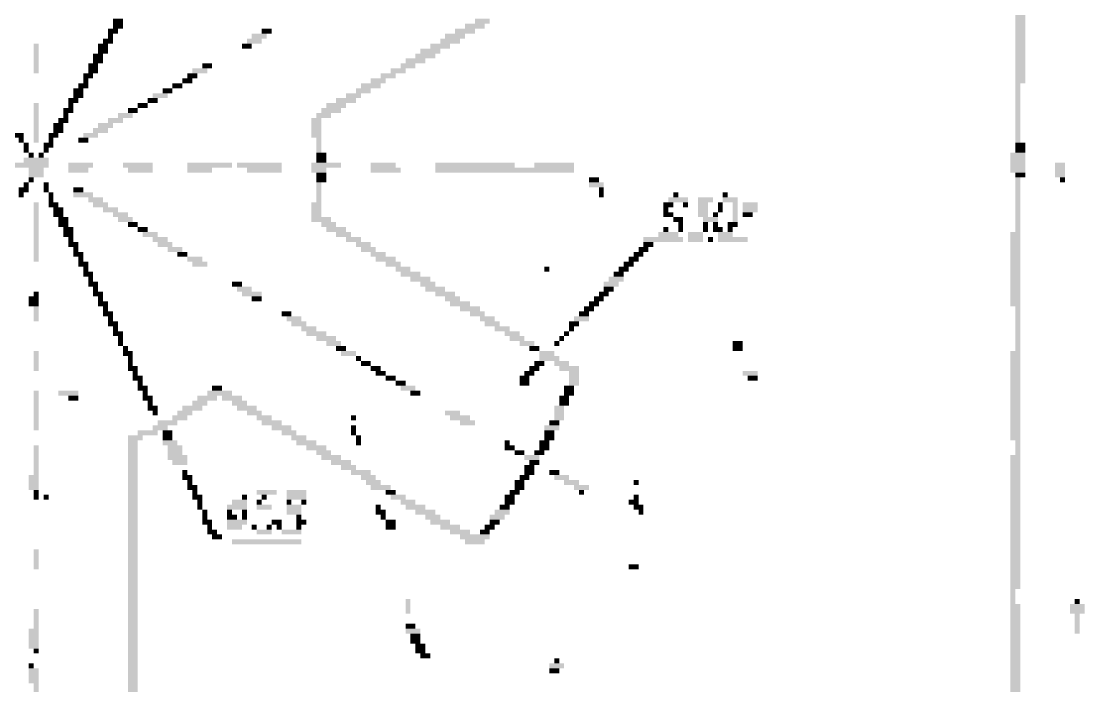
# Model space of a CAD drawing. Extents: x 0 to 456, y -15 to 604.
# Drawn here: x 229 to 443.5, y 317 to 451 of the extents above; entities that cross this region are included whole.
import ezdxf

# ---------------------------------------------------------------- set-up
doc = ezdxf.new("R2010")
doc.units = 0
doc.layers.add('SCAN_INK_DRAFT', color=7, linetype='Continuous')

msp = doc.modelspace()

# ---------------------------------------------------------------- linework, layer by layer
at = {"layer": 'SCAN_INK_DRAFT'}
for points in [[(429.5, 438.5), (431.5, 438.5), (429.5, 455.5), (431.5, 455.5)], [(247.5, 449.5), (249.5, 449.5), (247.5, 451.5), (249.5, 451.5)], [(318.5, 449.5), (322.5, 449.5), (318.5, 450.5), (322.5, 450.5)], [(320.5, 450.5), (323.5, 450.5), (320.5, 451.5), (323.5, 451.5)], [(246.5, 448.5), (248.5, 448.5), (246.5, 449.5), (248.5, 449.5)], [(246.5, 447.5), (247.5, 447.5), (246.5, 448.5), (247.5, 448.5)], [(275.5, 447.5), (278.5, 447.5), (275.5, 448.5), (278.5, 448.5)], [(277.5, 448.5), (279.5, 448.5), (277.5, 449.5), (279.5, 449.5)], [(314.5, 447.5), (318.5, 447.5), (314.5, 448.5), (318.5, 448.5)], [(316.5, 448.5), (320.5, 448.5), (316.5, 449.5), (320.5, 449.5)], [(231.5, 440.5), (232.5, 440.5), (231.5, 446.5), (232.5, 446.5)], [(244.5, 444.5), (246.5, 444.5), (244.5, 446.5), (246.5, 446.5)], [(245.5, 446.5), (247.5, 446.5), (245.5, 447.5), (247.5, 447.5)], [(273.5, 445.5), (275.5, 445.5), (273.5, 446.5), (275.5, 446.5)], [(274.5, 446.5), (277.5, 446.5), (274.5, 447.5), (277.5, 447.5)], [(311.5, 445.5), (315.5, 445.5), (311.5, 446.5), (315.5, 446.5)], [(313.5, 446.5), (317.5, 446.5), (313.5, 447.5), (317.5, 447.5)], [(243.5, 442.5), (245.5, 442.5), (243.5, 444.5), (245.5, 444.5)], [(308.5, 443.5), (312.5, 443.5), (308.5, 444.5), (312.5, 444.5)], [(309.5, 444.5), (313.5, 444.5), (309.5, 445.5), (313.5, 445.5)], [(242.5, 440.5), (244.5, 440.5), (242.5, 442.5), (244.5, 442.5)], [(265.5, 441.5), (267.5, 441.5), (265.5, 442.5), (267.5, 442.5)], [(305.5, 441.5), (308.5, 441.5), (305.5, 442.5), (308.5, 442.5)], [(306.5, 442.5), (310.5, 442.5), (306.5, 443.5), (310.5, 443.5)], [(241.5, 439.5), (243.5, 439.5), (241.5, 440.5), (243.5, 440.5)], [(262.5, 439.5), (264.5, 439.5), (262.5, 440.5), (264.5, 440.5)], [(263.5, 440.5), (266.5, 440.5), (263.5, 441.5), (266.5, 441.5)], [(301.5, 439.5), (304.5, 439.5), (301.5, 440.5), (304.5, 440.5)], [(303.5, 440.5), (306.5, 440.5), (303.5, 441.5), (306.5, 441.5)], [(240.5, 437.5), (242.5, 437.5), (240.5, 438.5), (242.5, 438.5)], [(241.5, 438.5), (242.5, 438.5), (241.5, 439.5), (242.5, 439.5)], [(259.5, 437.5), (261.5, 437.5), (259.5, 438.5), (261.5, 438.5)], [(261.5, 438.5), (263.5, 438.5), (261.5, 439.5), (263.5, 439.5)], [(297.5, 437.5), (301.5, 437.5), (297.5, 438.5), (301.5, 438.5)], [(299.5, 438.5), (302.5, 438.5), (299.5, 439.5), (302.5, 439.5)], [(429.5, 426.5), (430.5, 426.5), (429.5, 438.5), (430.5, 438.5)], [(238.5, 434.5), (240.5, 434.5), (238.5, 435.5), (240.5, 435.5)], [(239.5, 435.5), (241.5, 435.5), (239.5, 437.5), (241.5, 437.5)], [(254.5, 434.5), (256.5, 434.5), (254.5, 435.5), (256.5, 435.5)], [(255.5, 435.5), (258.5, 435.5), (255.5, 436.5), (258.5, 436.5)], [(257.5, 436.5), (259.5, 436.5), (257.5, 437.5), (259.5, 437.5)], [(292.5, 434.5), (296.5, 434.5), (292.5, 435.5), (296.5, 435.5)], [(294.5, 435.5), (297.5, 435.5), (294.5, 436.5), (297.5, 436.5)], [(296.5, 436.5), (299.5, 436.5), (296.5, 437.5), (299.5, 437.5)], [(231.5, 426.5), (232.5, 426.5), (231.5, 434.5), (232.5, 434.5)], [(237.5, 432.5), (239.5, 432.5), (237.5, 433.5), (239.5, 433.5)], [(238.5, 433.5), (239.5, 433.5), (238.5, 434.5), (239.5, 434.5)], [(250.5, 432.5), (252.5, 432.5), (250.5, 433.5), (252.5, 433.5)], [(252.5, 433.5), (254.5, 433.5), (252.5, 434.5), (254.5, 434.5)], [(289.5, 432.5), (293.5, 432.5), (289.5, 433.5), (293.5, 433.5)], [(290.5, 433.5), (294.5, 433.5), (290.5, 434.5), (294.5, 434.5)], [(236.5, 430.5), (238.5, 430.5), (236.5, 431.5), (238.5, 431.5)], [(237.5, 431.5), (238.5, 431.5), (237.5, 432.5), (238.5, 432.5)], [(246.5, 430.5), (249.5, 430.5), (246.5, 431.5), (249.5, 431.5)], [(248.5, 431.5), (251.5, 431.5), (248.5, 432.5), (251.5, 432.5)], [(287.5, 427.5), (289.5, 427.5), (287.5, 431.5), (289.5, 431.5)], [(288.5, 431.5), (291.5, 431.5), (288.5, 432.5), (291.5, 432.5)], [(235.5, 428.5), (237.5, 428.5), (235.5, 430.5), (237.5, 430.5)], [(243.5, 428.5), (246.5, 428.5), (243.5, 429.5), (246.5, 429.5)], [(244.5, 429.5), (247.5, 429.5), (244.5, 430.5), (247.5, 430.5)], [(227.5, 427.5), (229.5, 427.5), (227.5, 428.5), (229.5, 428.5)], [(228.5, 426.5), (229.5, 426.5), (228.5, 427.5), (229.5, 427.5)], [(234.5, 427.5), (236.5, 427.5), (234.5, 428.5), (236.5, 428.5)], [(234.5, 426.5), (235.5, 426.5), (234.5, 427.5), (235.5, 427.5)], [(240.5, 426.5), (242.5, 426.5), (240.5, 427.5), (242.5, 427.5)], [(241.5, 427.5), (244.5, 427.5), (241.5, 428.5), (244.5, 428.5)], [(288.5, 424.5), (289.5, 424.5), (288.5, 427.5), (289.5, 427.5)], [(229.5, 424.5), (230.5, 424.5), (229.5, 426.5), (230.5, 426.5)], [(233.5, 425.5), (235.5, 425.5), (233.5, 426.5), (235.5, 426.5)], [(233.5, 424.5), (234.5, 424.5), (233.5, 425.5), (234.5, 425.5)], [(429.5, 424.5), (431.5, 424.5), (429.5, 426.5), (431.5, 426.5)], [(229.5, 422.5), (234.5, 422.5), (229.5, 423.5), (234.5, 423.5)], [(230.5, 423.5), (231.5, 423.5), (230.5, 424.5), (231.5, 424.5)], [(232.5, 423.5), (233.5, 423.5), (232.5, 424.5), (233.5, 424.5)], [(288.5, 422.5), (290.5, 422.5), (288.5, 424.5), (290.5, 424.5)], [(428.5, 420.5), (431.5, 420.5), (428.5, 424.5), (431.5, 424.5)], [(213.5, 421.5), (234.5, 421.5), (213.5, 422.5), (234.5, 422.5)], [(230.5, 419.5), (233.5, 419.5), (230.5, 421.5), (233.5, 421.5)], [(238.5, 421.5), (243.5, 421.5), (238.5, 422.5), (243.5, 422.5)], [(238.5, 420.5), (242.5, 420.5), (238.5, 421.5), (242.5, 421.5)], [(249.5, 421.5), (255.5, 421.5), (249.5, 422.5), (255.5, 422.5)], [(250.5, 420.5), (255.5, 420.5), (250.5, 421.5), (255.5, 421.5)], [(262.5, 421.5), (271.5, 421.5), (262.5, 422.5), (271.5, 422.5)], [(262.5, 420.5), (267.5, 420.5), (262.5, 421.5), (267.5, 421.5)], [(272.5, 421.5), (281.5, 421.5), (272.5, 422.5), (281.5, 422.5)], [(274.5, 420.5), (281.5, 420.5), (274.5, 421.5), (281.5, 421.5)], [(287.5, 421.5), (293.5, 421.5), (287.5, 422.5), (293.5, 422.5)], [(287.5, 420.5), (290.5, 420.5), (287.5, 421.5), (290.5, 421.5)], [(288.5, 418.5), (290.5, 418.5), (288.5, 420.5), (290.5, 420.5)], [(299.5, 421.5), (304.5, 421.5), (299.5, 422.5), (304.5, 422.5)], [(299.5, 420.5), (305.5, 420.5), (299.5, 421.5), (305.5, 421.5)], [(312.5, 421.5), (328.5, 421.5), (312.5, 422.5), (328.5, 422.5)], [(312.5, 420.5), (340.5, 420.5), (312.5, 421.5), (340.5, 421.5)], [(332.5, 421.5), (340.5, 421.5), (332.5, 422.5), (340.5, 422.5)], [(429.5, 419.5), (431.5, 419.5), (429.5, 420.5), (431.5, 420.5)], [(437.5, 419.5), (439.5, 419.5), (437.5, 422.5), (439.5, 422.5)], [(229.5, 417.5), (230.5, 417.5), (229.5, 418.5), (230.5, 418.5)], [(230.5, 418.5), (231.5, 418.5), (230.5, 419.5), (231.5, 419.5)], [(233.5, 416.5), (234.5, 416.5), (233.5, 418.5), (234.5, 418.5)], [(288.5, 414.5), (289.5, 414.5), (288.5, 418.5), (289.5, 418.5)], [(343.5, 418.5), (345.5, 418.5), (343.5, 419.5), (345.5, 419.5)], [(343.5, 417.5), (346.5, 417.5), (343.5, 418.5), (346.5, 418.5)], [(429.5, 408.5), (430.5, 408.5), (429.5, 419.5), (430.5, 419.5)], [(438.5, 418.5), (439.5, 418.5), (438.5, 419.5), (439.5, 419.5)], [(228.5, 416.5), (230.5, 416.5), (228.5, 417.5), (230.5, 417.5)], [(228.5, 415.5), (229.5, 415.5), (228.5, 416.5), (229.5, 416.5)], [(234.5, 414.5), (235.5, 414.5), (234.5, 416.5), (235.5, 416.5)], [(239.5, 416.5), (241.5, 416.5), (239.5, 417.5), (241.5, 417.5)], [(239.5, 415.5), (243.5, 415.5), (239.5, 416.5), (243.5, 416.5)], [(345.5, 415.5), (346.5, 415.5), (345.5, 417.5), (346.5, 417.5)], [(360.5, 415.5), (361.5, 415.5), (360.5, 416.5), (361.5, 416.5)], [(370.5, 415.5), (371.5, 415.5), (370.5, 416.5), (371.5, 416.5)], [(231.5, 402.5), (232.5, 402.5), (231.5, 414.5), (232.5, 414.5)], [(234.5, 413.5), (236.5, 413.5), (234.5, 414.5), (236.5, 414.5)], [(242.5, 414.5), (245.5, 414.5), (242.5, 415.5), (245.5, 415.5)], [(243.5, 413.5), (246.5, 413.5), (243.5, 414.5), (246.5, 414.5)], [(287.5, 411.5), (289.5, 411.5), (287.5, 414.5), (289.5, 414.5)], [(358.5, 413.5), (360.5, 413.5), (358.5, 414.5), (360.5, 414.5)], [(359.5, 414.5), (363.5, 414.5), (359.5, 415.5), (363.5, 415.5)], [(362.5, 413.5), (363.5, 413.5), (362.5, 414.5), (363.5, 414.5)], [(365.5, 414.5), (368.5, 414.5), (365.5, 415.5), (368.5, 415.5)], [(365.5, 411.5), (367.5, 411.5), (365.5, 414.5), (367.5, 414.5)], [(369.5, 412.5), (370.5, 412.5), (369.5, 414.5), (370.5, 414.5)], [(370.5, 414.5), (373.5, 414.5), (370.5, 415.5), (373.5, 415.5)], [(372.5, 410.5), (373.5, 410.5), (372.5, 414.5), (373.5, 414.5)], [(374.5, 412.5), (377.5, 412.5), (374.5, 414.5), (377.5, 414.5)], [(235.5, 411.5), (237.5, 411.5), (235.5, 413.5), (237.5, 413.5)], [(245.5, 412.5), (248.5, 412.5), (245.5, 413.5), (248.5, 413.5)], [(247.5, 411.5), (250.5, 411.5), (247.5, 412.5), (250.5, 412.5)], [(358.5, 412.5), (359.5, 412.5), (358.5, 413.5), (359.5, 413.5)], [(358.5, 411.5), (360.5, 411.5), (358.5, 412.5), (360.5, 412.5)], [(368.5, 411.5), (369.5, 411.5), (368.5, 412.5), (369.5, 412.5)], [(374.5, 411.5), (376.5, 411.5), (374.5, 412.5), (376.5, 412.5)], [(236.5, 409.5), (238.5, 409.5), (236.5, 411.5), (238.5, 411.5)], [(248.5, 410.5), (251.5, 410.5), (248.5, 411.5), (251.5, 411.5)], [(250.5, 409.5), (252.5, 409.5), (250.5, 410.5), (252.5, 410.5)], [(287.5, 410.5), (291.5, 410.5), (287.5, 411.5), (291.5, 411.5)], [(289.5, 409.5), (292.5, 409.5), (289.5, 410.5), (292.5, 410.5)], [(360.5, 410.5), (362.5, 410.5), (360.5, 411.5), (362.5, 411.5)], [(361.5, 408.5), (362.5, 408.5), (361.5, 410.5), (362.5, 410.5)], [(366.5, 410.5), (369.5, 410.5), (366.5, 411.5), (369.5, 411.5)], [(366.5, 408.5), (367.5, 408.5), (366.5, 410.5), (367.5, 410.5)], [(368.5, 409.5), (369.5, 409.5), (368.5, 410.5), (369.5, 410.5)], [(371.5, 409.5), (373.5, 409.5), (371.5, 410.5), (373.5, 410.5)], [(237.5, 407.5), (239.5, 407.5), (237.5, 409.5), (239.5, 409.5)], [(252.5, 408.5), (254.5, 408.5), (252.5, 409.5), (254.5, 409.5)], [(253.5, 407.5), (256.5, 407.5), (253.5, 408.5), (256.5, 408.5)], [(290.5, 408.5), (294.5, 408.5), (290.5, 409.5), (294.5, 409.5)], [(292.5, 407.5), (295.5, 407.5), (292.5, 408.5), (295.5, 408.5)], [(357.5, 407.5), (361.5, 407.5), (357.5, 408.5), (361.5, 408.5)], [(358.5, 408.5), (359.5, 408.5), (358.5, 409.5), (359.5, 409.5)], [(363.5, 406.5), (366.5, 406.5), (363.5, 408.5), (366.5, 408.5)], [(368.5, 408.5), (370.5, 408.5), (368.5, 409.5), (370.5, 409.5)], [(369.5, 407.5), (372.5, 407.5), (369.5, 408.5), (372.5, 408.5)], [(371.5, 408.5), (372.5, 408.5), (371.5, 409.5), (372.5, 409.5)], [(428.5, 393.5), (430.5, 393.5), (428.5, 408.5), (430.5, 408.5)], [(238.5, 406.5), (239.5, 406.5), (238.5, 407.5), (239.5, 407.5)], [(238.5, 405.5), (240.5, 405.5), (238.5, 406.5), (240.5, 406.5)], [(239.5, 404.5), (240.5, 404.5), (239.5, 405.5), (240.5, 405.5)], [(255.5, 406.5), (258.5, 406.5), (255.5, 407.5), (258.5, 407.5)], [(256.5, 405.5), (259.5, 405.5), (256.5, 406.5), (259.5, 406.5)], [(258.5, 404.5), (261.5, 404.5), (258.5, 405.5), (261.5, 405.5)], [(294.5, 406.5), (297.5, 406.5), (294.5, 407.5), (297.5, 407.5)], [(296.5, 405.5), (299.5, 405.5), (296.5, 406.5), (299.5, 406.5)], [(297.5, 404.5), (300.5, 404.5), (297.5, 405.5), (300.5, 405.5)], [(353.5, 404.5), (355.5, 404.5), (353.5, 405.5), (355.5, 405.5)], [(354.5, 406.5), (362.5, 406.5), (354.5, 407.5), (362.5, 407.5)], [(354.5, 405.5), (356.5, 405.5), (354.5, 406.5), (356.5, 406.5)], [(367.5, 406.5), (368.5, 406.5), (367.5, 407.5), (368.5, 407.5)], [(369.5, 406.5), (375.5, 406.5), (369.5, 407.5), (375.5, 407.5)], [(239.5, 403.5), (241.5, 403.5), (239.5, 404.5), (241.5, 404.5)], [(240.5, 402.5), (241.5, 402.5), (240.5, 403.5), (241.5, 403.5)], [(260.5, 403.5), (262.5, 403.5), (260.5, 404.5), (262.5, 404.5)], [(262.5, 402.5), (265.5, 402.5), (262.5, 403.5), (265.5, 403.5)], [(299.5, 403.5), (302.5, 403.5), (299.5, 404.5), (302.5, 404.5)], [(300.5, 402.5), (304.5, 402.5), (300.5, 403.5), (304.5, 403.5)], [(351.5, 402.5), (353.5, 402.5), (351.5, 403.5), (353.5, 403.5)], [(352.5, 403.5), (354.5, 403.5), (352.5, 404.5), (354.5, 404.5)], [(240.5, 401.5), (242.5, 401.5), (240.5, 402.5), (242.5, 402.5)], [(241.5, 400.5), (242.5, 400.5), (241.5, 401.5), (242.5, 401.5)], [(263.5, 401.5), (266.5, 401.5), (263.5, 402.5), (266.5, 402.5)], [(302.5, 401.5), (305.5, 401.5), (302.5, 402.5), (305.5, 402.5)], [(304.5, 400.5), (307.5, 400.5), (304.5, 401.5), (307.5, 401.5)], [(334.5, 400.5), (335.5, 400.5), (334.5, 401.5), (335.5, 401.5)], [(349.5, 400.5), (351.5, 400.5), (349.5, 401.5), (351.5, 401.5)], [(350.5, 401.5), (352.5, 401.5), (350.5, 402.5), (352.5, 402.5)], [(241.5, 399.5), (243.5, 399.5), (241.5, 400.5), (243.5, 400.5)], [(242.5, 398.5), (243.5, 398.5), (242.5, 399.5), (243.5, 399.5)], [(305.5, 399.5), (309.5, 399.5), (305.5, 400.5), (309.5, 400.5)], [(307.5, 398.5), (311.5, 398.5), (307.5, 399.5), (311.5, 399.5)], [(347.5, 398.5), (350.5, 398.5), (347.5, 399.5), (350.5, 399.5)], [(348.5, 399.5), (350.5, 399.5), (348.5, 400.5), (350.5, 400.5)], [(242.5, 397.5), (244.5, 397.5), (242.5, 398.5), (244.5, 398.5)], [(243.5, 396.5), (244.5, 396.5), (243.5, 397.5), (244.5, 397.5)], [(271.5, 397.5), (273.5, 397.5), (271.5, 398.5), (273.5, 398.5)], [(272.5, 396.5), (275.5, 396.5), (272.5, 397.5), (275.5, 397.5)], [(309.5, 397.5), (312.5, 397.5), (309.5, 398.5), (312.5, 398.5)], [(310.5, 396.5), (314.5, 396.5), (310.5, 397.5), (314.5, 397.5)], [(346.5, 397.5), (349.5, 397.5), (346.5, 398.5), (349.5, 398.5)], [(346.5, 396.5), (348.5, 396.5), (346.5, 397.5), (348.5, 397.5)], [(230.5, 393.5), (232.5, 393.5), (230.5, 395.5), (232.5, 395.5)], [(231.5, 395.5), (232.5, 395.5), (231.5, 396.5), (232.5, 396.5)], [(243.5, 395.5), (245.5, 395.5), (243.5, 396.5), (245.5, 396.5)], [(244.5, 394.5), (245.5, 394.5), (244.5, 395.5), (245.5, 395.5)], [(273.5, 395.5), (277.5, 395.5), (273.5, 396.5), (277.5, 396.5)], [(275.5, 394.5), (277.5, 394.5), (275.5, 395.5), (277.5, 395.5)], [(312.5, 395.5), (316.5, 395.5), (312.5, 396.5), (316.5, 396.5)], [(314.5, 394.5), (317.5, 394.5), (314.5, 395.5), (317.5, 395.5)], [(344.5, 394.5), (346.5, 394.5), (344.5, 395.5), (346.5, 395.5)], [(345.5, 395.5), (347.5, 395.5), (345.5, 396.5), (347.5, 396.5)], [(231.5, 390.5), (232.5, 390.5), (231.5, 393.5), (232.5, 393.5)], [(244.5, 393.5), (246.5, 393.5), (244.5, 394.5), (246.5, 394.5)], [(245.5, 392.5), (246.5, 392.5), (245.5, 393.5), (246.5, 393.5)], [(315.5, 393.5), (319.5, 393.5), (315.5, 394.5), (319.5, 394.5)], [(317.5, 392.5), (321.5, 392.5), (317.5, 393.5), (321.5, 393.5)], [(342.5, 392.5), (344.5, 392.5), (342.5, 393.5), (344.5, 393.5)], [(343.5, 393.5), (345.5, 393.5), (343.5, 394.5), (345.5, 394.5)], [(429.5, 384.5), (430.5, 384.5), (429.5, 393.5), (430.5, 393.5)], [(245.5, 391.5), (247.5, 391.5), (245.5, 392.5), (247.5, 392.5)], [(246.5, 390.5), (247.5, 390.5), (246.5, 391.5), (247.5, 391.5)], [(246.5, 389.5), (248.5, 389.5), (246.5, 390.5), (248.5, 390.5)], [(281.5, 391.5), (283.5, 391.5), (281.5, 392.5), (283.5, 392.5)], [(282.5, 390.5), (285.5, 390.5), (282.5, 391.5), (285.5, 391.5)], [(283.5, 389.5), (286.5, 389.5), (283.5, 390.5), (286.5, 390.5)], [(319.5, 391.5), (322.5, 391.5), (319.5, 392.5), (322.5, 392.5)], [(321.5, 390.5), (324.5, 390.5), (321.5, 391.5), (324.5, 391.5)], [(322.5, 389.5), (325.5, 389.5), (322.5, 390.5), (325.5, 390.5)], [(339.5, 389.5), (341.5, 389.5), (339.5, 390.5), (341.5, 390.5)], [(340.5, 390.5), (343.5, 390.5), (340.5, 391.5), (343.5, 391.5)], [(341.5, 391.5), (343.5, 391.5), (341.5, 392.5), (343.5, 392.5)], [(247.5, 388.5), (248.5, 388.5), (247.5, 389.5), (248.5, 389.5)], [(247.5, 387.5), (249.5, 387.5), (247.5, 388.5), (249.5, 388.5)], [(285.5, 388.5), (288.5, 388.5), (285.5, 389.5), (288.5, 389.5)], [(286.5, 387.5), (290.5, 387.5), (286.5, 388.5), (290.5, 388.5)], [(324.5, 388.5), (327.5, 388.5), (324.5, 389.5), (327.5, 389.5)], [(326.5, 387.5), (329.5, 387.5), (326.5, 388.5), (329.5, 388.5)], [(338.5, 387.5), (339.5, 387.5), (338.5, 388.5), (339.5, 388.5)], [(339.5, 388.5), (340.5, 388.5), (339.5, 389.5), (340.5, 389.5)], [(248.5, 385.5), (249.5, 385.5), (248.5, 387.5), (249.5, 387.5)], [(288.5, 386.5), (292.5, 386.5), (288.5, 387.5), (292.5, 387.5)], [(290.5, 385.5), (293.5, 385.5), (290.5, 386.5), (293.5, 386.5)], [(327.5, 386.5), (330.5, 386.5), (327.5, 387.5), (330.5, 387.5)], [(329.5, 385.5), (332.5, 385.5), (329.5, 386.5), (332.5, 386.5)], [(336.5, 385.5), (337.5, 385.5), (336.5, 386.5), (337.5, 386.5)], [(337.5, 386.5), (338.5, 386.5), (337.5, 387.5), (338.5, 387.5)], [(372.5, 384.5), (374.5, 384.5), (372.5, 386.5), (374.5, 386.5)], [(231.5, 380.5), (232.5, 380.5), (231.5, 384.5), (232.5, 384.5)], [(249.5, 384.5), (250.5, 384.5), (249.5, 385.5), (250.5, 385.5)], [(249.5, 383.5), (251.5, 383.5), (249.5, 384.5), (251.5, 384.5)], [(292.5, 384.5), (294.5, 384.5), (292.5, 385.5), (294.5, 385.5)], [(293.5, 383.5), (296.5, 383.5), (293.5, 384.5), (296.5, 384.5)], [(331.5, 384.5), (333.5, 384.5), (331.5, 385.5), (333.5, 385.5)], [(333.5, 383.5), (336.5, 383.5), (333.5, 384.5), (336.5, 384.5)], [(428.5, 366.5), (430.5, 366.5), (428.5, 384.5), (430.5, 384.5)], [(250.5, 381.5), (251.5, 381.5), (250.5, 383.5), (251.5, 383.5)], [(296.5, 382.5), (297.5, 382.5), (296.5, 383.5), (297.5, 383.5)], [(297.5, 381.5), (299.5, 381.5), (297.5, 382.5), (299.5, 382.5)], [(332.5, 381.5), (334.5, 381.5), (332.5, 382.5), (334.5, 382.5)], [(333.5, 382.5), (337.5, 382.5), (333.5, 383.5), (337.5, 383.5)], [(336.5, 381.5), (339.5, 381.5), (336.5, 382.5), (339.5, 382.5)], [(250.5, 380.5), (252.5, 380.5), (250.5, 381.5), (252.5, 381.5)], [(251.5, 379.5), (252.5, 379.5), (251.5, 380.5), (252.5, 380.5)], [(299.5, 380.5), (301.5, 380.5), (299.5, 381.5), (301.5, 381.5)], [(300.5, 379.5), (302.5, 379.5), (300.5, 380.5), (302.5, 380.5)], [(330.5, 379.5), (332.5, 379.5), (330.5, 380.5), (332.5, 380.5)], [(331.5, 380.5), (333.5, 380.5), (331.5, 381.5), (333.5, 381.5)], [(337.5, 380.5), (341.5, 380.5), (337.5, 381.5), (341.5, 381.5)], [(339.5, 377.5), (341.5, 377.5), (339.5, 380.5), (341.5, 380.5)], [(374.5, 379.5), (377.5, 379.5), (374.5, 380.5), (377.5, 380.5)], [(251.5, 378.5), (253.5, 378.5), (251.5, 379.5), (253.5, 379.5)], [(252.5, 377.5), (253.5, 377.5), (252.5, 378.5), (253.5, 378.5)], [(302.5, 378.5), (304.5, 378.5), (302.5, 379.5), (304.5, 379.5)], [(304.5, 377.5), (306.5, 377.5), (304.5, 378.5), (306.5, 378.5)], [(329.5, 377.5), (331.5, 377.5), (329.5, 379.5), (331.5, 379.5)], [(375.5, 378.5), (377.5, 378.5), (375.5, 379.5), (377.5, 379.5)], [(231.5, 368.5), (232.5, 368.5), (231.5, 376.5), (232.5, 376.5)], [(236.5, 375.5), (240.5, 375.5), (236.5, 376.5), (240.5, 376.5)], [(238.5, 374.5), (240.5, 374.5), (238.5, 375.5), (240.5, 375.5)], [(252.5, 376.5), (254.5, 376.5), (252.5, 377.5), (254.5, 377.5)], [(253.5, 375.5), (254.5, 375.5), (253.5, 376.5), (254.5, 376.5)], [(253.5, 374.5), (255.5, 374.5), (253.5, 375.5), (255.5, 375.5)], [(264.5, 374.5), (268.5, 374.5), (264.5, 375.5), (268.5, 375.5)], [(266.5, 375.5), (271.5, 375.5), (266.5, 376.5), (271.5, 376.5)], [(267.5, 376.5), (269.5, 376.5), (267.5, 377.5), (269.5, 377.5)], [(269.5, 374.5), (273.5, 374.5), (269.5, 375.5), (273.5, 375.5)], [(305.5, 376.5), (308.5, 376.5), (305.5, 377.5), (308.5, 377.5)], [(307.5, 375.5), (309.5, 375.5), (307.5, 376.5), (309.5, 376.5)], [(337.5, 373.5), (339.5, 373.5), (337.5, 375.5), (339.5, 375.5)], [(338.5, 375.5), (340.5, 375.5), (338.5, 377.5), (340.5, 377.5)], [(254.5, 373.5), (255.5, 373.5), (254.5, 374.5), (255.5, 374.5)], [(254.5, 372.5), (256.5, 372.5), (254.5, 373.5), (256.5, 373.5)], [(261.5, 372.5), (265.5, 372.5), (261.5, 373.5), (265.5, 373.5)], [(263.5, 373.5), (266.5, 373.5), (263.5, 374.5), (266.5, 374.5)], [(271.5, 373.5), (274.5, 373.5), (271.5, 374.5), (274.5, 374.5)], [(272.5, 372.5), (276.5, 372.5), (272.5, 373.5), (276.5, 373.5)], [(336.5, 370.5), (338.5, 370.5), (336.5, 373.5), (338.5, 373.5)], [(255.5, 371.5), (256.5, 371.5), (255.5, 372.5), (256.5, 372.5)], [(259.5, 370.5), (262.5, 370.5), (259.5, 371.5), (262.5, 371.5)], [(260.5, 371.5), (263.5, 371.5), (260.5, 372.5), (263.5, 372.5)], [(274.5, 371.5), (277.5, 371.5), (274.5, 372.5), (277.5, 372.5)], [(276.5, 370.5), (279.5, 370.5), (276.5, 371.5), (279.5, 371.5)], [(295.5, 370.5), (296.5, 370.5), (295.5, 371.5), (296.5, 371.5)], [(314.5, 371.5), (317.5, 371.5), (314.5, 372.5), (317.5, 372.5)], [(315.5, 370.5), (319.5, 370.5), (315.5, 371.5), (319.5, 371.5)], [(255.5, 368.5), (258.5, 368.5), (255.5, 369.5), (258.5, 369.5)], [(256.5, 369.5), (260.5, 369.5), (256.5, 370.5), (260.5, 370.5)], [(277.5, 369.5), (281.5, 369.5), (277.5, 370.5), (281.5, 370.5)], [(279.5, 368.5), (283.5, 368.5), (279.5, 369.5), (283.5, 369.5)], [(295.5, 367.5), (296.5, 367.5), (295.5, 369.5), (296.5, 369.5)], [(317.5, 369.5), (320.5, 369.5), (317.5, 370.5), (320.5, 370.5)], [(334.5, 368.5), (337.5, 368.5), (334.5, 369.5), (337.5, 369.5)], [(335.5, 369.5), (337.5, 369.5), (335.5, 370.5), (337.5, 370.5)], [(250.5, 366.5), (253.5, 366.5), (250.5, 367.5), (253.5, 367.5)], [(252.5, 367.5), (256.5, 367.5), (252.5, 368.5), (256.5, 368.5)], [(257.5, 366.5), (259.5, 366.5), (257.5, 368.5), (259.5, 368.5)], [(281.5, 367.5), (284.5, 367.5), (281.5, 368.5), (284.5, 368.5)], [(283.5, 366.5), (286.5, 366.5), (283.5, 367.5), (286.5, 367.5)], [(296.5, 365.5), (297.5, 365.5), (296.5, 367.5), (297.5, 367.5)], [(334.5, 366.5), (336.5, 366.5), (334.5, 368.5), (336.5, 368.5)], [(231.5, 359.5), (232.5, 359.5), (231.5, 365.5), (232.5, 365.5)], [(250.5, 305.5), (252.5, 305.5), (250.5, 366.5), (252.5, 366.5)], [(257.5, 365.5), (260.5, 365.5), (257.5, 366.5), (260.5, 366.5)], [(258.5, 363.5), (261.5, 363.5), (258.5, 365.5), (261.5, 365.5)], [(284.5, 365.5), (288.5, 365.5), (284.5, 366.5), (288.5, 366.5)], [(286.5, 364.5), (290.5, 364.5), (286.5, 365.5), (290.5, 365.5)], [(326.5, 365.5), (327.5, 365.5), (326.5, 366.5), (327.5, 366.5)], [(326.5, 364.5), (328.5, 364.5), (326.5, 365.5), (328.5, 365.5)], [(333.5, 364.5), (335.5, 364.5), (333.5, 366.5), (335.5, 366.5)], [(429.5, 363.5), (430.5, 363.5), (429.5, 366.5), (430.5, 366.5)], [(258.5, 362.5), (262.5, 362.5), (258.5, 363.5), (262.5, 363.5)], [(288.5, 363.5), (291.5, 363.5), (288.5, 364.5), (291.5, 364.5)], [(289.5, 362.5), (293.5, 362.5), (289.5, 363.5), (293.5, 363.5)], [(328.5, 363.5), (330.5, 363.5), (328.5, 364.5), (330.5, 364.5)], [(330.5, 362.5), (333.5, 362.5), (330.5, 363.5), (333.5, 363.5)], [(332.5, 363.5), (334.5, 363.5), (332.5, 364.5), (334.5, 364.5)], [(428.5, 336.5), (430.5, 336.5), (428.5, 363.5), (430.5, 363.5)], [(259.5, 361.5), (262.5, 361.5), (259.5, 362.5), (262.5, 362.5)], [(261.5, 359.5), (262.5, 359.5), (261.5, 360.5), (262.5, 360.5)], [(291.5, 361.5), (295.5, 361.5), (291.5, 362.5), (295.5, 362.5)], [(293.5, 360.5), (296.5, 360.5), (293.5, 361.5), (296.5, 361.5)], [(295.5, 359.5), (299.5, 359.5), (295.5, 360.5), (299.5, 360.5)], [(330.5, 359.5), (332.5, 359.5), (330.5, 361.5), (332.5, 361.5)], [(331.5, 361.5), (333.5, 361.5), (331.5, 362.5), (333.5, 362.5)], [(335.5, 359.5), (337.5, 359.5), (335.5, 360.5), (337.5, 360.5)], [(230.5, 356.5), (232.5, 356.5), (230.5, 359.5), (232.5, 359.5)], [(261.5, 358.5), (263.5, 358.5), (261.5, 359.5), (263.5, 359.5)], [(262.5, 357.5), (263.5, 357.5), (262.5, 358.5), (263.5, 358.5)], [(297.5, 358.5), (300.5, 358.5), (297.5, 359.5), (300.5, 359.5)], [(298.5, 357.5), (301.5, 357.5), (298.5, 358.5), (301.5, 358.5)], [(328.5, 356.5), (330.5, 356.5), (328.5, 358.5), (330.5, 358.5)], [(329.5, 358.5), (331.5, 358.5), (329.5, 359.5), (331.5, 359.5)], [(336.5, 358.5), (339.5, 358.5), (336.5, 359.5), (339.5, 359.5)], [(338.5, 357.5), (341.5, 357.5), (338.5, 358.5), (341.5, 358.5)], [(352.5, 357.5), (353.5, 357.5), (352.5, 358.5), (353.5, 358.5)], [(231.5, 354.5), (232.5, 354.5), (231.5, 356.5), (232.5, 356.5)], [(262.5, 356.5), (264.5, 356.5), (262.5, 357.5), (264.5, 357.5)], [(263.5, 355.5), (264.5, 355.5), (263.5, 356.5), (264.5, 356.5)], [(276.5, 355.5), (280.5, 355.5), (276.5, 356.5), (280.5, 356.5)], [(282.5, 354.5), (286.5, 354.5), (282.5, 356.5), (286.5, 356.5)], [(299.5, 356.5), (303.5, 356.5), (299.5, 357.5), (303.5, 357.5)], [(302.5, 355.5), (304.5, 355.5), (302.5, 356.5), (304.5, 356.5)], [(327.5, 355.5), (329.5, 355.5), (327.5, 356.5), (329.5, 356.5)], [(340.5, 356.5), (343.5, 356.5), (340.5, 357.5), (343.5, 357.5)], [(341.5, 355.5), (342.5, 355.5), (341.5, 356.5), (342.5, 356.5)], [(233.5, 354.5), (234.5, 354.5), (233.5, 355.5), (234.5, 355.5)], [(263.5, 354.5), (265.5, 354.5), (263.5, 355.5), (265.5, 355.5)], [(264.5, 352.5), (265.5, 352.5), (264.5, 354.5), (265.5, 354.5)], [(271.5, 353.5), (274.5, 353.5), (271.5, 354.5), (274.5, 354.5)], [(273.5, 354.5), (274.5, 354.5), (273.5, 355.5), (274.5, 355.5)], [(276.5, 353.5), (277.5, 353.5), (276.5, 354.5), (277.5, 354.5)], [(277.5, 354.5), (278.5, 354.5), (277.5, 355.5), (278.5, 355.5)], [(282.5, 353.5), (283.5, 353.5), (282.5, 354.5), (283.5, 354.5)], [(285.5, 353.5), (286.5, 353.5), (285.5, 354.5), (286.5, 354.5)], [(303.5, 354.5), (306.5, 354.5), (303.5, 355.5), (306.5, 355.5)], [(305.5, 353.5), (308.5, 353.5), (305.5, 354.5), (308.5, 354.5)], [(326.5, 353.5), (328.5, 353.5), (326.5, 355.5), (328.5, 355.5)], [(351.5, 353.5), (353.5, 353.5), (351.5, 354.5), (353.5, 354.5)], [(352.5, 354.5), (353.5, 354.5), (352.5, 355.5), (353.5, 355.5)], [(265.5, 350.5), (266.5, 350.5), (265.5, 352.5), (266.5, 352.5)], [(270.5, 352.5), (274.5, 352.5), (270.5, 353.5), (274.5, 353.5)], [(270.5, 351.5), (271.5, 351.5), (270.5, 352.5), (271.5, 352.5)], [(273.5, 350.5), (274.5, 350.5), (273.5, 352.5), (274.5, 352.5)], [(276.5, 352.5), (279.5, 352.5), (276.5, 353.5), (279.5, 353.5)], [(282.5, 351.5), (285.5, 351.5), (282.5, 353.5), (285.5, 353.5)], [(300.5, 352.5), (301.5, 352.5), (300.5, 353.5), (301.5, 353.5)], [(300.5, 351.5), (302.5, 351.5), (300.5, 352.5), (302.5, 352.5)], [(306.5, 352.5), (310.5, 352.5), (306.5, 353.5), (310.5, 353.5)], [(308.5, 351.5), (312.5, 351.5), (308.5, 352.5), (312.5, 352.5)], [(324.5, 351.5), (327.5, 351.5), (324.5, 352.5), (327.5, 352.5)], [(325.5, 352.5), (327.5, 352.5), (325.5, 353.5), (327.5, 353.5)], [(352.5, 352.5), (354.5, 352.5), (352.5, 353.5), (354.5, 353.5)], [(353.5, 351.5), (354.5, 351.5), (353.5, 352.5), (354.5, 352.5)], [(265.5, 349.5), (267.5, 349.5), (265.5, 350.5), (267.5, 350.5)], [(270.5, 350.5), (272.5, 350.5), (270.5, 351.5), (272.5, 351.5)], [(270.5, 349.5), (274.5, 349.5), (270.5, 350.5), (274.5, 350.5)], [(279.5, 349.5), (281.5, 349.5), (279.5, 350.5), (281.5, 350.5)], [(284.5, 350.5), (285.5, 350.5), (284.5, 351.5), (285.5, 351.5)], [(284.5, 349.5), (286.5, 349.5), (284.5, 350.5), (286.5, 350.5)], [(301.5, 350.5), (302.5, 350.5), (301.5, 351.5), (302.5, 351.5)], [(302.5, 348.5), (304.5, 348.5), (302.5, 350.5), (304.5, 350.5)], [(310.5, 350.5), (313.5, 350.5), (310.5, 351.5), (313.5, 351.5)], [(311.5, 349.5), (315.5, 349.5), (311.5, 350.5), (315.5, 350.5)], [(323.5, 350.5), (326.5, 350.5), (323.5, 351.5), (326.5, 351.5)], [(323.5, 349.5), (325.5, 349.5), (323.5, 350.5), (325.5, 350.5)], [(266.5, 348.5), (267.5, 348.5), (266.5, 349.5), (267.5, 349.5)], [(266.5, 347.5), (268.5, 347.5), (266.5, 348.5), (268.5, 348.5)], [(267.5, 346.5), (269.5, 346.5), (267.5, 347.5), (269.5, 347.5)], [(270.5, 348.5), (273.5, 348.5), (270.5, 349.5), (273.5, 349.5)], [(275.5, 348.5), (276.5, 348.5), (275.5, 349.5), (276.5, 349.5)], [(276.5, 347.5), (279.5, 347.5), (276.5, 348.5), (279.5, 348.5)], [(278.5, 348.5), (279.5, 348.5), (278.5, 349.5), (279.5, 349.5)], [(280.5, 348.5), (281.5, 348.5), (280.5, 349.5), (281.5, 349.5)], [(281.5, 347.5), (285.5, 347.5), (281.5, 348.5), (285.5, 348.5)], [(284.5, 348.5), (285.5, 348.5), (284.5, 349.5), (285.5, 349.5)], [(313.5, 348.5), (317.5, 348.5), (313.5, 349.5), (317.5, 349.5)], [(315.5, 347.5), (319.5, 347.5), (315.5, 348.5), (319.5, 348.5)], [(317.5, 346.5), (323.5, 346.5), (317.5, 347.5), (323.5, 347.5)], [(321.5, 347.5), (323.5, 347.5), (321.5, 348.5), (323.5, 348.5)], [(322.5, 348.5), (324.5, 348.5), (322.5, 349.5), (324.5, 349.5)], [(271.5, 345.5), (285.5, 345.5), (271.5, 346.5), (285.5, 346.5)], [(318.5, 345.5), (322.5, 345.5), (318.5, 346.5), (322.5, 346.5)], [(231.5, 340.5), (232.5, 340.5), (231.5, 344.5), (232.5, 344.5)], [(351.5, 340.5), (353.5, 340.5), (351.5, 341.5), (353.5, 341.5)], [(428.5, 333.5), (429.5, 333.5), (428.5, 336.5), (429.5, 336.5)], [(231.5, 328.5), (232.5, 328.5), (231.5, 332.5), (232.5, 332.5)], [(306.5, 331.5), (307.5, 331.5), (306.5, 334.5), (307.5, 334.5)], [(428.5, 312.5), (430.5, 312.5), (428.5, 333.5), (430.5, 333.5)], [(440.5, 331.5), (443.5, 331.5), (440.5, 333.5), (443.5, 333.5)], [(441.5, 333.5), (442.5, 333.5), (441.5, 334.5), (442.5, 334.5)], [(441.5, 327.5), (442.5, 327.5), (441.5, 331.5), (442.5, 331.5)], [(230.5, 324.5), (232.5, 324.5), (230.5, 328.5), (232.5, 328.5)], [(306.5, 328.5), (308.5, 328.5), (306.5, 329.5), (308.5, 329.5)], [(306.5, 327.5), (309.5, 327.5), (306.5, 328.5), (309.5, 328.5)], [(307.5, 325.5), (309.5, 325.5), (307.5, 327.5), (309.5, 327.5)], [(231.5, 323.5), (232.5, 323.5), (231.5, 324.5), (232.5, 324.5)], [(308.5, 323.5), (310.5, 323.5), (308.5, 325.5), (310.5, 325.5)], [(309.5, 322.5), (311.5, 322.5), (309.5, 323.5), (311.5, 323.5)], [(336.5, 321.5), (337.5, 321.5), (336.5, 322.5), (337.5, 322.5)], [(230.5, 320.5), (231.5, 320.5), (230.5, 321.5), (231.5, 321.5)], [(230.5, 317.5), (232.5, 317.5), (230.5, 320.5), (232.5, 320.5)], [(335.5, 320.5), (338.5, 320.5), (335.5, 321.5), (338.5, 321.5)], [(335.5, 319.5), (337.5, 319.5), (335.5, 320.5), (337.5, 320.5)], [(231.5, 306.5), (232.5, 306.5), (231.5, 317.5), (232.5, 317.5)]]:
    msp.add_solid(points, dxfattribs=at)

doc.saveas('drawing.dxf')
